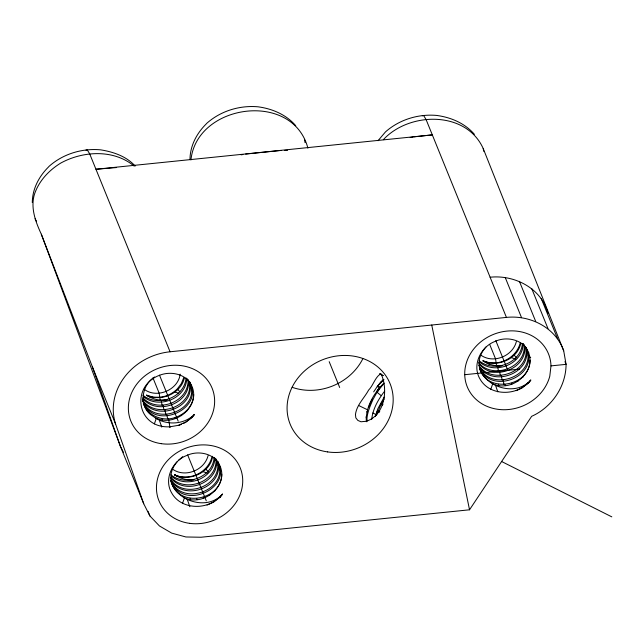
<?xml version="1.0" encoding="UTF-8"?>
<svg xmlns="http://www.w3.org/2000/svg" width="644" height="644" viewBox="0 0 644 644"><rect width="100%" height="100%" fill="white"/><g stroke="black" fill="none" stroke-linecap="round" stroke-linejoin="round"><path stroke-width="0.97" d="M366.307 421.265C384.935 415.267 388.396 389.403 381.007 373.729C375.227 376.668 373.335 385.41 368.601 390.095C364.214 398.242 356.671 404.923 355.464 414.495L355.834 417.867L357.871 420.435L361.01 421.772L366.307 421.265C365.599 406.992 373.914 393.395 383.534 383.422M371.66 419.574C372.763 409.085 378.181 399.449 384.589 391.262M208.093 455.574C204.486 470.434 184.587 478.21 172.214 468.888M516.351 341.545C512.753 356.39 492.829 364.198 480.472 354.86M180.191 374.18C178.163 390.063 156.854 398.982 144.111 389.242M154.632 376.99C140.947 385.281 138.267 407.885 153.175 416.33C165.057 425.692 183.508 425.209 194.407 414.454L192.001 417.36L185.472 422.19L177.977 425.394L170.024 426.779L169.952 427.423L168.567 418.89C157.989 419.582 146.904 413.778 143.322 403.426M155.808 417.948C174.983 427.56 201.113 406.227 191.719 385.845C186.736 374.446 172.133 371.049 161.056 374.736C129.999 384.814 136.101 428.848 170.024 426.779M183.91 497.603C203.085 507.206 229.216 485.882 219.821 465.499C214.46 453.36 198.143 450.1 186.849 455.445C172.463 460.702 163.455 479.297 171.747 493.087C179.732 507.343 199.93 509.831 213.317 501.95L220.103 497.007L222.502 494.109C201.975 517.245 153.642 489.979 177.124 461.796M492.169 383.566C511.344 393.178 537.474 371.854 528.08 351.463C522.719 339.324 506.401 336.071 495.107 341.409C480.722 346.673 471.714 365.261 480.013 379.05C487.991 393.315 508.197 395.794 521.576 387.913L528.362 382.979L530.769 380.073C509.726 403.619 461.225 375.074 485.938 346.987M550.982 365.889L549.791 376.185A43.84 38.672 -22.1 0 1 480.939 403.152A43.84 38.672 -22.1 0 1 488.667 336.635A43.84 38.672 -22.1 0 1 550.982 365.889L566.068 364.351L563.717 350.867L483.209 148.539C466.095 110.43 409.173 111.726 383.317 139.7M184.482 377.464C181.294 393.637 161.008 402.146 146.566 395.183C152.548 399.28 159.937 400.874 167.134 400.085L160.235 400.294L159.189 393.218L152.974 377.923M168.567 418.89C181.246 417.924 193.482 407.773 193.667 394.498M212.681 456.29C210.161 472.946 189.328 481.945 174.661 474.829C180.264 478.532 187.106 480.561 193.86 479.716L188.33 479.949M171.803 483.829C180.9 508.14 221.826 499.664 221.761 474.145M520.843 343.083C517.655 359.255 497.369 367.764 482.928 360.801C488.53 364.496 495.365 366.525 502.119 365.679L496.588 365.921L495.542 358.837L489.698 344.443M479.683 369.044C488.224 394.072 530.052 386.07 530.028 360.117M32.289 202.578C32.369 189.022 38.906 176.496 48.389 167.102L49.121 166.281C63.072 153.94 81.973 148.152 100.448 149.827L101.696 150.02C113.988 152.105 126.61 156.556 135.168 166.031M189.98 159.567C190.061 146.011 196.597 133.485 206.08 124.091L206.821 123.27C220.763 110.929 239.665 105.141 258.147 106.815L259.387 107.009C273.137 109.061 286.532 114.978 295.725 125.669M190.938 159.97C196.686 103.773 292.762 90.321 307.904 148.168M186.036 377.972C184.554 397.726 157.788 407.443 142.896 395.207M186.776 378.664C185.915 398.861 158.682 409.222 143.523 396.744M188.338 379.912C191.55 402.999 157.305 416.153 142.912 398.652M189.425 382.109C193.755 406.758 156.017 419.985 142.372 399.779M189.779 382.061C196.058 407.314 157.039 422.19 143 401.325M189.368 381.337C202.449 408.352 156.943 427.576 143.427 402.742M186.543 378.326C210.194 405.245 156.685 432.881 143.242 402.677M214.138 457.618C212.657 477.373 185.891 487.097 170.998 474.861M214.879 458.311C214.017 478.508 186.784 488.877 171.618 476.399M215.941 458.842C218.05 481.205 185.585 493.707 170.998 477.421M216.432 459.566C219.644 482.654 185.4 495.808 171.006 478.299M217.519 461.764C221.842 485.979 184.997 499.511 171.062 480.062M217.881 461.708C224.16 486.961 185.134 501.837 171.103 480.971M217.841 461.724C229.747 489.078 183.685 507.11 171.119 481.591M214.645 457.981C238.014 484.425 185.987 512.205 171.747 483.129M522.397 343.59C520.916 363.345 494.149 373.061 479.257 360.825M523.25 343.437C522.968 364.053 495.333 375.09 479.885 362.363M524.208 344.814C526.349 367.547 492.877 379.936 478.645 362.733M524.828 346.351C526.977 369.093 493.497 381.473 479.273 364.271M525.786 347.728C530.117 372.377 492.378 385.603 478.734 365.406M526.108 347.688C538.006 375.05 491.944 393.082 479.378 367.563M375.331 416.394L377.827 408.779L384.17 397.139M366.855 412.031L366.991 411.492M384.154 383.132L376.99 392.268L373.005 399.481C369.881 406.501 366.613 413.971 366.847 421.804M376.716 412.675L377.03 411.717M154.367 423.913L156.283 418.391M182.461 503.568L184.377 498.045M376.329 415.477L381.304 403.691L384.13 398.926M490.728 389.531L492.644 384.009M368.577 407.217L372.49 399.127M183.717 377.754L181.342 383.55L177.462 388.71A25.671 22.645 -22.1 0 1 159.784 397.259L153.224 397.147L146.574 395.183L149.939 396.986M376.563 392.574L379.163 389.137L376.941 392.349M373.681 391.866L377.231 386.529L383.904 379.622L380.974 382.134M134.145 166.08C113.763 149.158 83.092 150.817 60.737 163.085C48.807 170.386 38.882 180.98 34.39 194.416C30.397 208.157 35.581 221.802 41.321 234.207L120.428 446.397L143.733 503.777L149.891 515.941L159.438 525.955L171.723 533.127L185.907 536.975L201.025 537.241L469.524 509.798L531.662 416.306C551.747 407.402 566.036 386.481 566.068 364.351L564.957 361.614M377.126 390.618L380 387.044L377.674 386.006L380.403 382.351L383.502 379.493M183.138 423.535L185.649 422.392L192.089 417.401L194.407 414.454M207.038 505.089L213.752 502.046L220.184 497.055L222.502 494.109M516.142 390.675L522.01 388.01L528.442 383.019L530.769 380.073M378.012 140.73L385.482 131.899C399.433 119.559 418.326 113.771 436.809 115.445L438.049 115.638C451.806 117.691 465.193 123.616 474.395 134.306M182.735 456.644L178.388 460.412M85.934 150.141L87.286 149.955L89.677 153.811L170.064 351.777A59.168 52.196 -22.1 0 0 115.63 424.122L143.733 503.777M422.295 115.759L423.647 115.582L426.038 119.43L506.426 317.403C530.149 314.892 555.683 327.53 563.717 350.867M178.943 425.434L181.455 424.291M142.904 397.775C157.225 413.488 187.976 402.436 188.12 380.829L188.74 382.367M241.065 154.834L242.901 154.528M410.164 137.486L412.925 137.027M245.662 154.061L280.889 150.463M413.842 136.874L432.309 134.878L95.948 169.259L116.524 167.561M170.064 351.777L506.426 317.403M464.726 374.703L519.619 369.101M284.704 150.374L287.562 150.31M490.116 277.234C514.548 274.553 541.998 288.536 547.907 313.588M379.759 411.258L377.859 411.057L379.348 412.345M528.853 352.799L526.953 352.542L526.325 351.004M530.696 357.356L528.796 357.098L528.177 355.56M511.175 357.605L515.707 359.102M174.822 391.987L178.444 393.178M202.916 471.633L207.448 473.131M383.011 404.376L381.304 403.691L382.278 405.253M379.847 373.931L383.132 375.516M358.458 405.406L367.579 409.809M379.541 373.914L383.116 375.653M377.231 386.529L379.437 387.632M501.692 461.547L611.8 516.858M372.86 412.981L375.782 414.446M178.034 476.641L174.669 474.837L175.176 475.143A25.671 22.645 -22.1 0 0 211.82 457.401M489.512 364.359L482.928 360.801L489.585 362.765L496.146 362.878A25.671 22.645 -22.1 0 0 520.078 343.373M376.99 392.268L381.248 395.666M514.21 355.303L516.818 357.887M528.442 383.019L528.024 382.6L528.362 382.979M177.857 389.676L179.813 391.624M192.089 417.401L191.662 416.982L192.001 417.36M205.951 469.331L208.559 471.923M220.184 497.055L219.757 496.629L220.103 497.007M522.904 343.944L524.675 345.748M479.361 366.943C493.401 387.809 532.419 372.932 526.14 347.68M35.042 218.759L36.458 221.238M525.625 347.06C541.556 375.114 492.032 396.084 479.603 368.304M123.511 452.474L120.428 446.397L92.334 366.742L41.321 234.207M541.242 298.534L557.559 338.696M531.694 288.52L548.012 328.69M519.41 281.348L535.728 321.509M505.226 277.492L521.543 317.661M524.474 346.448L525.101 347.993M522.831 376.531L523.065 377.102M517.623 380.524L517.937 381.28M495.791 340.587L507.85 370.308M511.521 383.252L511.908 384.194M497.53 366.291L498.48 370.831M499.382 370.847L500.332 375.38M501.225 375.404L502.175 379.936M503.077 379.952L504.027 384.492M504.928 384.508L505.387 385.651M498.287 384.202L498.826 385.531M329.189 361.67L339.678 387.495M189.964 385.386L190.592 386.923M191.815 389.942L192.443 391.48M216.215 460.484L216.843 462.022M218.066 465.04L218.686 466.578M219.918 469.589L220.538 471.134M186.478 410.912L186.704 411.484M214.573 490.567L214.806 491.131M181.262 414.905L181.576 415.662M209.364 494.552L209.67 495.317M159.511 375.178L178.195 421.176M175.16 417.626L175.546 418.576M187.613 454.833L206.289 500.831M203.254 497.281L203.641 498.231M161.169 400.673L162.119 405.213M163.021 405.229L163.97 409.761M164.864 409.785L165.822 414.317M166.715 414.334L167.665 418.874M196.662 498.545L197.128 499.68M161.934 418.584L162.473 419.912M190.028 498.239L190.568 499.567M92.334 366.742L115.63 424.122M148.015 511.312L149.891 515.941M495.542 385.378L497.788 391.793M187.283 499.414L189.851 506.748M159.181 419.759L161.749 427.093M366.074 416.821L366.782 420.121M431.746 325.035L469.524 509.798M483.209 148.539L483.749 151.3M304.548 139.909L305.079 142.67M170.942 480.432L171.425 483.072M142.678 399.892L143 401.663M362.83 358.74A53.911 47.559 -22.1 0 1 292.151 387.31M161.354 443.676A43.84 38.672 -22.1 0 0 212.882 390.272A43.84 38.672 -22.1 0 0 140.247 380.081A43.84 38.672 -22.1 0 0 161.354 443.676M189.457 523.331A43.84 38.672 -22.1 0 0 240.977 469.927A43.84 38.672 -22.1 0 0 168.342 459.727A43.84 38.672 -22.1 0 0 189.457 523.331M327.651 451.919A53.911 47.559 -22.1 0 0 391.021 386.239A53.911 47.559 -22.1 0 0 301.698 373.705A53.911 47.559 -22.1 0 0 327.651 451.919"/></g></svg>
